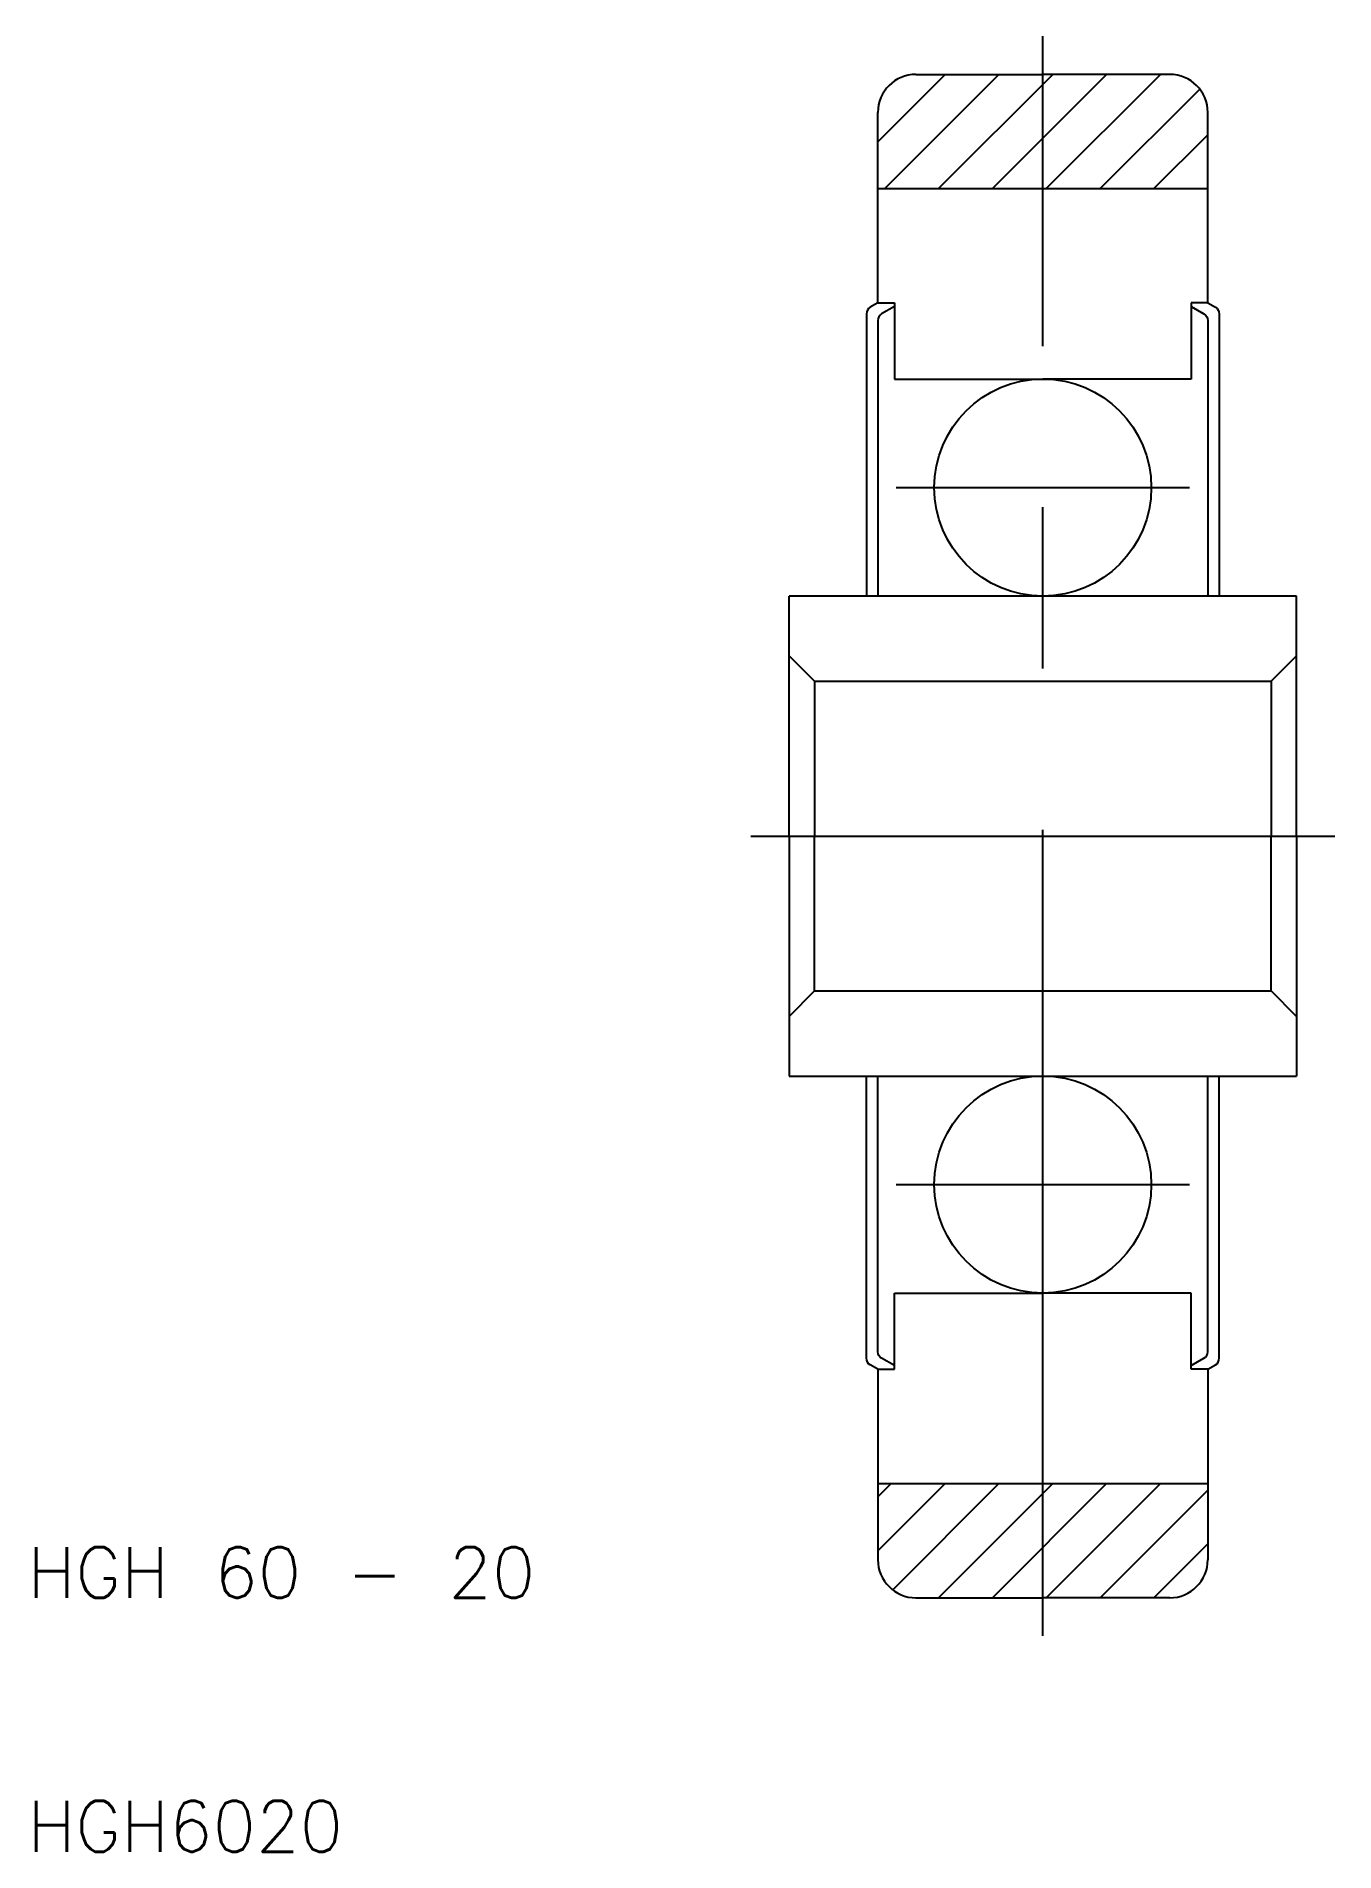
# Model space of a CAD drawing. Extents: x 10.3 to 61.5, y 10 to 81.5.
import ezdxf

# ---------------------------------------------------------------- set-up
doc = ezdxf.new("R2010")
doc.units = 0
doc.linetypes.add('CENTER', pattern=[50.8, 31.75, -6.35, 6.35, -6.35])
doc.layers.get('0').update_dxf_attribs({"linetype": 'CONTINUOUS'})
doc.layers.add('CENTER', color=1, linetype='CENTER')
doc.styles.get("Standard").update_dxf_attribs({"font": 'txt.shx'})

msp = doc.modelspace()

# ---------------------------------------------------------------- linework, layer by layer
at = {"color": 3, "linetype": 'CONTINUOUS'}
for p, q in [((43.5, 77.349), (46.151, 80)), ((43.772, 75.5), (48.272, 80)), ((45.893, 75.5), (50.393, 80)), ((48.015, 75.5), (52.515, 80)), ((50.136, 75.5), (54.636, 80)), ((52.257, 75.5), (56.182, 79.424)), ((54.379, 75.5), (56.5, 77.621)), ((44.15, 68.044), (44.194, 68)), ((43.5, 21.849), (46.151, 24.5)), ((43.5, 23.971), (44.029, 24.5)), ((44.084, 20.312), (48.272, 24.5)), ((45.893, 20), (50.393, 24.5)), ((48.015, 20), (52.515, 24.5)), ((50.136, 20), (54.636, 24.5)), ((52.257, 20), (56.5, 24.243)), ((54.379, 20), (56.5, 22.121))]:
    msp.add_line(p, q, dxfattribs=at)
at = {"color": 7, "linetype": 'CONTINUOUS'}
for p, q in [((45, 80), (50, 80)), ((55, 80), (50, 80)), ((43.5, 71), (43.5, 78.5)), ((56.5, 71), (56.5, 78.5)), ((43.5, 75.5), (56.5, 75.5)), ((43.5, 71), (44.15, 71)), ((44.15, 71), (44.15, 68)), ((55.85, 71), (55.85, 68)), ((56.5, 71), (55.85, 71)), ((44.15, 68), (50, 68)), ((55.85, 68), (50, 68)), ((40, 50), (40, 59.45)), ((60, 59.45), (40, 59.45)), ((60, 50), (60, 59.45)), ((40, 57.1), (41, 56.1)), ((60, 57.1), (59, 56.1)), ((41, 56.1), (41, 50)), ((41, 56.1), (59, 56.1)), ((59, 56.1), (59, 50)), ((40, 50), (40, 40.55)), ((41, 43.9), (41, 50)), ((59, 43.9), (59, 50)), ((60, 50), (60, 40.55)), ((40, 42.9), (41, 43.9)), ((41, 43.9), (59, 43.9)), ((60, 42.9), (59, 43.9)), ((40, 40.55), (60, 40.55)), ((44.15, 32), (50, 32)), ((44.15, 29), (44.15, 32)), ((55.85, 32), (50, 32)), ((55.85, 29), (55.85, 32)), ((43.5, 29), (43.5, 21.5)), ((43.5, 29), (44.15, 29)), ((56.5, 29), (55.85, 29)), ((56.5, 29), (56.5, 21.5)), ((43.5, 24.5), (56.5, 24.5)), ((45, 20), (50, 20)), ((55, 20), (50, 20))]:
    msp.add_line(p, q, dxfattribs=at)
for points in [[(43.5, 71), (43.2, 70.827, 0.267949), (43.05, 70.567), (43.05, 59.45)], [(44.15, 70.856), (43.65, 70.567, 0.267949), (43.5, 70.307), (43.5, 59.45)], [(55.85, 70.856), (56.35, 70.567, -0.267949), (56.5, 70.307), (56.5, 59.45)], [(56.5, 71), (56.8, 70.827, -0.267949), (56.95, 70.567), (56.95, 59.45)], [(43.5, 29), (43.2, 29.173, -0.267949), (43.05, 29.433), (43.05, 40.55)], [(44.15, 29.144), (43.65, 29.433, -0.267949), (43.5, 29.693), (43.5, 40.55)], [(55.85, 29.144), (56.35, 29.433, 0.267949), (56.5, 29.693), (56.5, 40.55)], [(56.5, 29), (56.8, 29.173, 0.267949), (56.95, 29.433), (56.95, 40.55)]]:
    msp.add_lwpolyline(points, format="xyb", dxfattribs=at)
for centre in [(50, 63.725), (50, 36.275)]:
    msp.add_circle(centre, 4.275, dxfattribs=at)
for centre, start, end in [((45, 78.5), 90, 180), ((55, 78.5), 0, 90), ((45, 21.5), 180, 270), ((55, 21.5), 270, 0)]:
    msp.add_arc(centre, 1.5, start, end, dxfattribs=at)
at = {"layer": 'CENTER', "color": 1, "linetype": 'CENTER'}
for p, q in [((50, 18.5), (50, 81.5)), ((44.225, 63.725), (55.775, 63.725)), ((38.5, 50), (61.5, 50)), ((44.225, 36.275), (55.775, 36.275))]:
    msp.add_line(p, q, dxfattribs=at)

# ---------------------------------------------------------------- texts
at = {"color": 7, "linetype": 'CONTINUOUS'}
for s, p in [('HGH 60 - 20', (10, 20)), ('HGH6020', (10, 10))]:
    msp.add_text(s, height=2, dxfattribs=at).set_placement(p)

doc.saveas('drawing.dxf')
